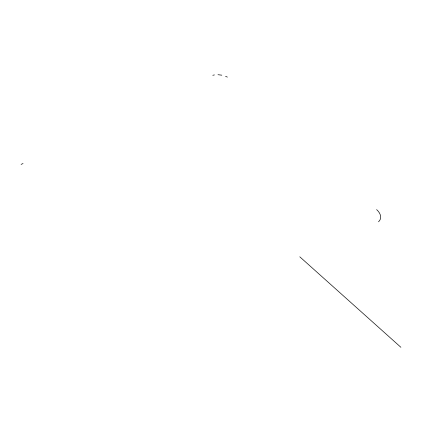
<?xml version="1.0" encoding="UTF-8"?>
<svg xmlns="http://www.w3.org/2000/svg" width="422" height="422" viewBox="0 0 422 422"><rect width="100%" height="100%" fill="white"/><g stroke="black" fill="none" stroke-linecap="round" stroke-linejoin="round"><path stroke-width="0.63" d="M21.1 164.385L23.041 163.53M212.799 75.285L214.418 74.921M217.989 74.699L221.798 75.174M225.58 76.308L227.379 77.099M299.799 256.808L400.9 347.301M376.63 209.613A15.134 9.463 18.5 0 1 378.523 221.808"/></g></svg>
